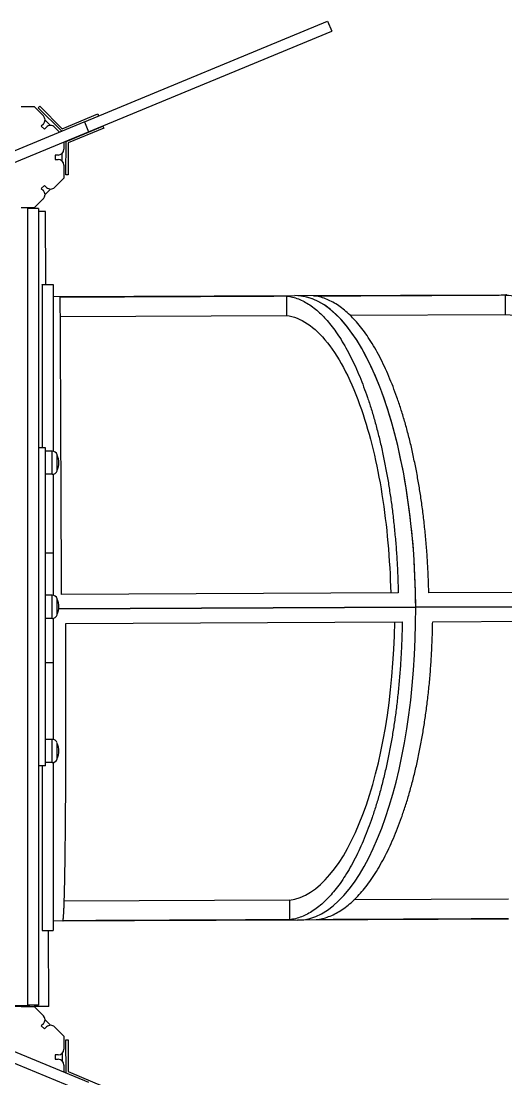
# Model space of a CAD drawing. Header units: millimetres. Extents: x -7616 to 421613, y 91067 to 341353.
# Drawn here: x 185522 to 186193, y 174771 to 176234 of the extents above; entities that cross this region are included whole.
import ezdxf

# ---------------------------------------------------------------- set-up
doc = ezdxf.new("R2010")
doc.units = ezdxf.units.MM
doc.header["$LTSCALE"] = 500
doc.header["$MEASUREMENT"] = 0
doc.linetypes.add('H0', pattern=[0.3, 0.2, -0.1])
doc.layers.add('e-plan', color=9, linetype='CONTINUOUS')

# ---------------------------------------------------------------- blocks, each defined once
blk = doc.blocks.new('A$C633402C3')
at = {"layer": 'e-plan'}
for p, q in [((112318.2, 84662.4), (112654.6, 84801.8)), ((112654.6, 84801.8), (112660.3, 84787.9)), ((112323.9, 84648.6), (112660.3, 84787.9)), ((112230.6, 84683.5), (112248.6, 84683.5)), ((112248.6, 84683.5), (112261.3, 84670.7)), ((112254.2, 84681.9), (112256.3, 84684)), ((112286.8, 84649.6), (112254.2, 84681.9)), ((112256.3, 84684), (112287.5, 84652.9)), ((112287.5, 84652.9), (112336.6, 84673.3)), ((112336.6, 84673.3), (112337.8, 84670.5)), ((110782, 84026.3), (112317.9, 84662.5)), ((112261.3, 84659.4), (112258.5, 84656.6)), ((112258.5, 84656.6), (112262.8, 84652.4)), ((112262.8, 84652.4), (112265.6, 84655.2)), ((112263.7, 84664.9), (112271, 84657.5)), ((112276.9, 84655.2), (112283.7, 84648.3)), ((112292.8, 84635.4), (112343.6, 84656.5)), ((112317.9, 84662.5), (112318, 84662.3)), ((112318, 84662.3), (112318.2, 84662.4)), ((112318.2, 84662.4), (112323.9, 84648.6)), ((112343.6, 84656.5), (112344.8, 84653.7)), ((110787.8, 84012.4), (112323.7, 84648.6)), ((112292.7, 84635.6), (112323.9, 84648.6)), ((112344.8, 84653.7), (112295.6, 84633.3)), ((112289.6, 84634.6), (112289.6, 84624.5)), ((112292.5, 84589.3), (112292.8, 84635.4)), ((112292.6, 84635.8), (112292.7, 84635.6)), ((112295.6, 84633.3), (112295.5, 84589.3)), ((112281.6, 84616.5), (112277.6, 84616.5)), ((112277.6, 84616.5), (112277.6, 84610.5)), ((112287.1, 84618.7), (112287.1, 84608.3)), ((112277.6, 84610.5), (112281.6, 84610.5)), ((112289.6, 84602.5), (112289.6, 84584.5)), ((112289.6, 84584.5), (112276.9, 84571.7)), ((112295.5, 84589.3), (112292.5, 84589.3)), ((112262.8, 84574.6), (112258.5, 84570.3)), ((112258.5, 84570.3), (112261.4, 84567.5)), ((112265.6, 84571.7), (112262.8, 84574.6)), ((112271, 84569.4), (112263.7, 84562.1)), ((112261.4, 84556.2), (112248.6, 84543.5)), ((112248.6, 84543.5), (112230.6, 84543.5)), ((112239.5, 84543.5), (112239.5, 84542.5)), ((112239.5, 84543), (112242.1, 84543)), ((112254.5, 84542.5), (112239.5, 84542.5)), ((112239.5, 84542.5), (112239.5, 83440.5)), ((112242.1, 84542.5), (112242.1, 84543)), ((112254.5, 84542.5), (112254.5, 83440.5)), ((112264.2, 84538.5), (112254.5, 84538.5)), ((112264.7, 84437.2), (112264.2, 84538.5)), ((112264.2, 84538.5), (112264.2, 84538.5)), ((112264.7, 84437.2), (112264.2, 84538.5)), ((112259.8, 84437.2), (112274.8, 84437.2)), ((112259.8, 84437.1), (112259.8, 84437.2)), ((112259.8, 84437.1), (112259.8, 84211.5)), ((112274.8, 84437.2), (112274.8, 84437.1)), ((112274.8, 84437.1), (112274.8, 84206.7)), ((112274.8, 84420.6), (112609.2, 84422)), ((112274.8, 84420.6), (112609.2, 84422)), ((112597.7, 84421.6), (112597.8, 84394.5)), ((112609.2, 84422), (112901.1, 84423.3)), ((112609.2, 84422), (112901.1, 84423.3)), ((112900, 84422.9), (112900.1, 84395.8)), ((112284.9, 84393.1), (112597.8, 84394.5)), ((112685.7, 84394.9), (112900.1, 84395.8)), ((112264.5, 84211.5), (112254.5, 84211.5)), ((112264.5, 84147), (112264.5, 84211.5)), ((112273.4, 84206.8), (112264.5, 84206.8)), ((112273.4, 84174.8), (112273.4, 84206.8)), ((112280.4, 84179.8), (112280.4, 84201.8)), ((112273.4, 84174.8), (112264.5, 84174.8)), ((112274.8, 84174.9), (112274.8, 84080.8)), ((112264.5, 83771.5), (112264.5, 84147)), ((112274.8, 84080.8), (112274.8, 84066.3)), ((112264.5, 84066.3), (112274.8, 84066.3)), ((112274.8, 84066.3), (112274.8, 84007.5)), ((113189.8, 84012.6), (112794.5, 84010.8)), ((112273.4, 84007.6), (112264.5, 84007.6)), ((112273.4, 84007.5), (112264.5, 84007.5)), ((112273.4, 84007.5), (112273.4, 84007.6)), ((112273.4, 83975.5), (112273.4, 84007.5)), ((112280.4, 84002.5), (112280.4, 84002.6)), ((112280.4, 83980.5), (112280.4, 84002.5)), ((112752.3, 84010.7), (112286.6, 84008.6)), ((112776.4, 83990.8), (112282.8, 83988.6)), ((112282.8, 83988.6), (112776.4, 83990.8)), ((113208.5, 83992.7), (112776.4, 83990.8)), ((112776.4, 83990.8), (113208.5, 83992.7)), ((110787.6, 83969.9), (112323.8, 83333.6)), ((112273.4, 83975.5), (112264.5, 83975.5)), ((112274.8, 83975.6), (112274.8, 83914.6)), ((112292.4, 83968.6), (112757.7, 83970.7)), ((112799.9, 83970.9), (113194, 83972.6)), ((110781.9, 83956.1), (112318.1, 83319.8)), ((112264.5, 83914.6), (112274.8, 83914.6)), ((112274.8, 83914.6), (112274.8, 83900.1)), ((112274.8, 83900.1), (112274.8, 83808)), ((112273.4, 83808), (112264.5, 83808)), ((112273.4, 83776), (112273.4, 83808)), ((112280.4, 83781), (112280.4, 83803)), ((112264.5, 83771.5), (112254.5, 83771.5)), ((112259.8, 83771.5), (112259.8, 83543.8)), ((112273.4, 83776), (112264.5, 83776)), ((112274.8, 83776.1), (112274.8, 83543.8)), ((112904.7, 83586.8), (112690.9, 83585.9)), ((112601.9, 83585.5), (112290.2, 83584.1)), ((112601.9, 83585.5), (112602, 83558.5)), ((112613, 83558), (112274.8, 83556.6)), ((112613, 83558), (112274.8, 83556.6)), ((112904.9, 83559.3), (112613, 83558)), ((112904.9, 83559.3), (112613, 83558)), ((112259.8, 83543.7), (112259.8, 83543.8)), ((112259.8, 83543.7), (112274.8, 83543.7)), ((112269.1, 83438.5), (112268.6, 83543.7)), ((112269, 83438.5), (112268.6, 83543.7)), ((112274.8, 83543.8), (112274.8, 83543.7)), ((112254.5, 83440.5), (112239.5, 83440.5)), ((112239.5, 83440.5), (112239.5, 83439.5)), ((112242.2, 83439), (112242.2, 83440.5)), ((112239.5, 83439.5), (112194.5, 83439.5)), ((112197.2, 83439), (112242.2, 83439)), ((112230.7, 83438.5), (112248.7, 83438.5)), ((112248.7, 83438.5), (112261.4, 83425.7)), ((112269, 83438.5), (112248.7, 83438.4)), ((112269.1, 83438.5), (112269, 83438.5)), ((112261.4, 83414.4), (112258.5, 83411.6)), ((112258.5, 83411.6), (112262.8, 83407.4)), ((112263.7, 83419.9), (112271.1, 83412.5)), ((112262.8, 83407.4), (112265.6, 83410.2)), ((112276.9, 83410.2), (112289.7, 83397.5)), ((112289.7, 83397.5), (112289.7, 83379.5)), ((112292.5, 83392.4), (112295.5, 83392.4)), ((112292.7, 83346.5), (112292.5, 83392.4)), ((112295.5, 83392.4), (112295.6, 83348.4)), ((112281.7, 83371.5), (112277.7, 83371.5)), ((112277.7, 83371.5), (112277.7, 83365.5)), ((112287.2, 83373.7), (112287.2, 83363.3)), ((112277.7, 83365.5), (112281.7, 83365.5)), ((112289.7, 83357.5), (112289.7, 83347.8)), ((112295.6, 83348.4), (112344.7, 83328))]:
    blk.add_line(p, q, dxfattribs=at)
for centre, radius, start, end in [((112255.7, 84665.1), 8, 315.0012, 45.0012), ((112271.2, 84649.5), 8, 45.0012, 135.0012), ((112281.6, 84624.5), 8, 270.0012, 0.0012), ((112281.6, 84602.5), 8, 0.0012, 90.0012), ((112255.7, 84561.8), 8, 315.0012, 45.0012), ((112271.3, 84577.4), 8, 225.0012, 315.0012), ((112273.7, 84199.8), 7, 16.5514, 92.3756), ((112259.9, 84190.8), 23, 333.0388, 26.9636), ((112273.7, 84181.8), 7, 267.6268, 343.451), ((112273.7, 84000.6), 7, 16.5514, 92.3756), ((112273.7, 84000.5), 7, 16.5514, 92.3756), ((112259.9, 83991.6), 23, 359.881, 26.9636), ((112259.9, 83991.5), 23, 333.0388, 26.9636), ((112273.7, 83982.5), 7, 267.6268, 343.451), ((112273.7, 83801.1), 7, 16.5514, 92.3756), ((112259.9, 83792), 23, 333.0388, 26.9636), ((112273.7, 83783), 7, 267.6268, 343.451), ((112255.7, 83420.1), 8, 315.0012, 45.0012), ((112271.3, 83404.5), 8, 45.0012, 135.0012), ((112281.7, 83379.5), 8, 270.0012, 0.0012), ((112281.7, 83357.5), 8, 0.0012, 90.0012)]:
    blk.add_arc(centre, radius, start, end, dxfattribs=at)
for centre, major_axis, start_param, end_param in [((112611.1, 83990), (-1.9, 432), 4.712389, 6.283185), ((112611.1, 83990), (1.9, -432), 1.570796, 3.141593), ((112611.1, 83990), (-1.9, 432), 3.141593, 4.712389), ((112611.1, 83990), (1.9, -432), 0, 1.570796), ((112592.5, 83990), (-1.8, 405), 3.190995, 4.662986)]:
    blk.add_ellipse(centre, major_axis=major_axis, ratio=0.382683, start_param=start_param, end_param=end_param, dxfattribs=at)
for points, knots in [([(112284.7, 84420.1), (112288.1, 84420.2), (112291.4, 84420.2), (112305, 84420.2), (112315.3, 84420.3), (112336.3, 84420.4), (112346.9, 84420.4), (112368.1, 84420.5), (112378.8, 84420.6), (112400, 84420.7), (112410.6, 84420.7), (112431.6, 84420.8), (112442, 84420.9), (112462.6, 84420.9), (112472.7, 84421), (112492.5, 84421.1), (112502.2, 84421.1), (112521, 84421.2), (112530.6, 84421.3), (112550, 84421.4), (112559.8, 84421.4), (112579, 84421.5), (112588.4, 84421.5), (112597.7, 84421.6)], [2681.442049, 2681.442049, 2681.442049, 2681.442049, 2691.128265, 2691.128265, 2720.516374, 2720.516374, 2749.904482, 2749.904482, 2779.292591, 2779.292591, 2808.6807, 2808.6807, 2838.068808, 2838.068808, 2867.456917, 2867.456917, 2896.845025, 2896.845025, 2926.186519, 2926.186519, 2955.528013, 2955.528013, 2983.262937, 2983.262937, 2983.262937, 2983.262937]), ([(112597.7, 84421.6), (112597.9, 84421.6), (112598.2, 84421.5), (112600.9, 84421.2), (112603.5, 84420.7), (112608.8, 84419.4), (112611.4, 84418.5), (112616.7, 84416.4), (112619.4, 84415.2), (112624.7, 84412.4), (112627.3, 84410.8), (112632.5, 84407.3), (112635.1, 84405.4), (112640.2, 84401.2), (112642.6, 84399), (112647.5, 84394.3), (112649.9, 84391.9), (112654.4, 84386.8), (112656.8, 84384.1), (112661.4, 84378.2), (112663.8, 84375), (112668.4, 84368.4), (112670.8, 84364.8), (112675.4, 84357.4), (112677.7, 84353.6), (112682.2, 84345.5), (112684.4, 84341.3), (112688.7, 84332.7), (112690.9, 84328.3), (112695, 84319.2), (112697, 84314.6), (112700.8, 84305.3), (112702.6, 84300.6), (112706.2, 84291.2), (112707.9, 84286.3), (112711.4, 84276.1), (112713.2, 84270.7), (112716.6, 84259.8), (112718.2, 84254.1), (112721.5, 84242.5), (112723, 84236.6), (112726.1, 84224.5), (112727.6, 84218.4), (112730.4, 84206), (112731.7, 84199.7), (112734.2, 84187.1), (112735.4, 84180.8), (112737.7, 84168.3), (112738.7, 84162.1), (112740.6, 84149.8), (112741.6, 84143.4), (112743.4, 84130.4), (112744.2, 84123.7), (112745.8, 84110.1), (112746.6, 84103.2), (112747.9, 84089.1), (112748.6, 84082), (112749.7, 84067.8), (112750.2, 84060.6), (112751, 84046.3), (112751.4, 84039.2), (112751.9, 84025), (112752.1, 84018), (112752.3, 84010.9), (112752.3, 84010.8), (112752.3, 84010.7)], [1937.634468, 1937.634468, 1937.634468, 1937.634468, 1939.366083, 1939.366083, 1959.359835, 1959.359835, 1979.353587, 1979.353587, 1999.347339, 1999.347339, 2019.341091, 2019.341091, 2039.334842, 2039.334842, 2059.328594, 2059.328594, 2079.322346, 2079.322346, 2099.315647, 2099.315647, 2119.308948, 2119.308948, 2139.30225, 2139.30225, 2159.295551, 2159.295551, 2179.288852, 2179.288852, 2199.282153, 2199.282153, 2219.275454, 2219.275454, 2239.268755, 2239.268755, 2259.26178, 2259.26178, 2279.254804, 2279.254804, 2299.247828, 2299.247828, 2319.240852, 2319.240852, 2339.233876, 2339.233876, 2359.2269, 2359.2269, 2379.219924, 2379.219924, 2399.212949, 2399.212949, 2419.205815, 2419.205815, 2439.198681, 2439.198681, 2459.191548, 2459.191548, 2479.184414, 2479.184414, 2499.177281, 2499.177281, 2519.170147, 2519.170147, 2539.163014, 2539.163014, 2539.554949, 2539.554949, 2539.554949, 2539.554949]), ([(112635.2, 84421.7), (112638.2, 84421.7), (112641.3, 84421.7), (112653.7, 84421.8), (112663, 84421.8), (112681.8, 84421.9), (112691.3, 84421.9), (112710, 84422), (112719.4, 84422.1), (112737.9, 84422.1), (112747, 84422.2), (112765, 84422.3), (112773.9, 84422.3), (112791.2, 84422.4), (112799.6, 84422.4), (112816, 84422.5), (112824, 84422.5), (112839.3, 84422.6), (112847.1, 84422.7), (112862.6, 84422.7), (112870.4, 84422.8), (112885.5, 84422.8), (112892.8, 84422.9), (112900, 84422.9)], [2681.442049, 2681.442049, 2681.442049, 2681.442049, 2691.128265, 2691.128265, 2720.516374, 2720.516374, 2749.904482, 2749.904482, 2779.292591, 2779.292591, 2808.6807, 2808.6807, 2838.068808, 2838.068808, 2867.456917, 2867.456917, 2896.845025, 2896.845025, 2926.186519, 2926.186519, 2955.528013, 2955.528013, 2983.262937, 2983.262937, 2983.262937, 2983.262937]), ([(112794.5, 84010.8), (112794.5, 84011), (112794.5, 84011.1), (112794.4, 84018.2), (112794.1, 84025.2), (112793.6, 84039.4), (112793.2, 84046.5), (112792.3, 84060.8), (112791.8, 84068), (112790.7, 84082.2), (112790, 84089.3), (112788.6, 84103.3), (112787.8, 84110.3), (112786.2, 84123.9), (112785.3, 84130.6), (112783.5, 84143.6), (112782.5, 84149.9), (112780.5, 84162.3), (112779.4, 84168.5), (112777.1, 84181), (112775.8, 84187.3), (112773.2, 84199.9), (112771.9, 84206.1), (112769, 84218.5), (112767.4, 84224.7), (112764.3, 84236.8), (112762.7, 84242.7), (112759.3, 84254.3), (112757.6, 84259.9), (112754.1, 84270.9), (112752.3, 84276.2), (112748.7, 84286.5), (112746.8, 84291.4), (112743.2, 84300.8), (112741.3, 84305.5), (112737.3, 84314.8), (112735.3, 84319.4), (112731, 84328.5), (112728.8, 84332.9), (112724.4, 84341.5), (112722.1, 84345.7), (112717.4, 84353.7), (112715, 84357.6), (112710.3, 84365), (112707.8, 84368.5), (112703, 84375.2), (112700.6, 84378.3), (112695.7, 84384.2), (112693.3, 84387), (112688.6, 84392), (112686.2, 84394.5), (112681.1, 84399.2), (112678.6, 84401.4), (112673.3, 84405.5), (112670.7, 84407.5), (112665.3, 84411), (112662.6, 84412.5), (112657.1, 84415.4), (112654.4, 84416.6), (112648.9, 84418.7), (112646.1, 84419.5), (112640.7, 84420.9), (112638, 84421.3), (112635.3, 84421.7), (112635.3, 84421.7), (112635.2, 84421.7)], [19.600922, 19.600922, 19.600922, 19.600922, 19.992056, 19.992056, 39.984112, 39.984112, 59.976168, 59.976168, 79.968224, 79.968224, 99.96028, 99.96028, 119.952336, 119.952336, 139.944393, 139.944393, 159.936449, 159.936449, 179.929657, 179.929657, 199.922865, 199.922865, 219.916072, 219.916072, 239.90928, 239.90928, 259.902488, 259.902488, 279.895696, 279.895696, 299.888904, 299.888904, 319.882112, 319.882112, 339.877344, 339.877344, 359.872577, 359.872577, 379.867809, 379.867809, 399.863041, 399.863041, 419.858274, 419.858274, 439.853506, 439.853506, 459.848738, 459.848738, 479.843971, 479.843971, 499.842497, 499.842497, 519.841023, 519.841023, 539.839549, 539.839549, 559.838075, 559.838075, 579.836601, 579.836601, 599.835127, 599.835127, 619.833653, 619.833653, 620.231169, 620.231169, 620.231169, 620.231169]), ([(112900, 84422.9), (112900.4, 84422.9), (112900.8, 84422.9), (112906.1, 84422.5), (112911, 84422), (112920.9, 84420.7), (112925.9, 84419.9), (112935.8, 84417.8), (112940.9, 84416.6), (112950.8, 84413.8), (112955.8, 84412.2), (112965.6, 84408.7), (112970.4, 84406.8), (112979.9, 84402.7), (112984.6, 84400.5), (112993.7, 84395.9), (112998.1, 84393.4), (113006.8, 84388.3), (113011.1, 84385.6), (113019.9, 84379.7), (113024.3, 84376.6), (113033.1, 84370), (113037.5, 84366.4), (113046.2, 84359.1), (113050.5, 84355.2), (113058.9, 84347.2), (113063.1, 84343), (113071.2, 84334.4), (113075.2, 84330), (113082.9, 84321), (113086.6, 84316.4), (113093.8, 84307.1), (113097.3, 84302.4), (113103.9, 84293), (113107.2, 84288), (113113.8, 84277.8), (113117, 84272.5), (113123.4, 84261.5), (113126.5, 84255.9), (113132.6, 84244.3), (113135.5, 84238.4), (113141.2, 84226.3), (113143.9, 84220.2), (113149.2, 84207.8), (113151.6, 84201.5), (113156.4, 84189), (113158.6, 84182.7), (113162.8, 84170.2), (113164.7, 84163.9), (113168.3, 84151.6), (113170.1, 84145.3), (113173.4, 84132.3), (113175, 84125.6), (113177.9, 84112), (113179.3, 84105.1), (113181.8, 84091), (113183, 84084), (113185, 84069.7), (113185.9, 84062.6), (113187.5, 84048.2), (113188.1, 84041.1), (113189.1, 84026.9), (113189.5, 84019.9), (113189.8, 84012.9), (113189.8, 84012.7), (113189.8, 84012.6)], [1937.634468, 1937.634468, 1937.634468, 1937.634468, 1939.366083, 1939.366083, 1959.359835, 1959.359835, 1979.353587, 1979.353587, 1999.347339, 1999.347339, 2019.341091, 2019.341091, 2039.334842, 2039.334842, 2059.328594, 2059.328594, 2079.322346, 2079.322346, 2099.315647, 2099.315647, 2119.308948, 2119.308948, 2139.30225, 2139.30225, 2159.295551, 2159.295551, 2179.288852, 2179.288852, 2199.282153, 2199.282153, 2219.275454, 2219.275454, 2239.268755, 2239.268755, 2259.26178, 2259.26178, 2279.254804, 2279.254804, 2299.247828, 2299.247828, 2319.240852, 2319.240852, 2339.233876, 2339.233876, 2359.2269, 2359.2269, 2379.219924, 2379.219924, 2399.212949, 2399.212949, 2419.205815, 2419.205815, 2439.198681, 2439.198681, 2459.191548, 2459.191548, 2479.184414, 2479.184414, 2499.177281, 2499.177281, 2519.170147, 2519.170147, 2539.163014, 2539.163014, 2539.554949, 2539.554949, 2539.554949, 2539.554949]), ([(112902.3, 84423.4), (112902.3, 84423.4), (112902.2, 84423.3), (112902, 84423.3), (112901.9, 84423.3), (112901.8, 84423.3), (112901.7, 84423.3), (112901.5, 84423.3), (112901.4, 84423.3), (112901.3, 84423.3), (112901.2, 84423.3), (112901.1, 84423.3)], [2.8069652, 2.8069652, 2.8069652, 2.8069652, 2.81623772, 2.81623772, 2.82551024, 2.82551024, 2.83478276, 2.83478276, 2.84405528, 2.84405528, 2.8533278, 2.8533278, 2.8533278, 2.8533278]), ([(112286.6, 84008.6), (112286.6, 84008.7), (112286.6, 84008.9), (112286.5, 84015.9), (112286.5, 84023), (112286.4, 84037.1), (112286.4, 84044.3), (112286.3, 84058.6), (112286.3, 84065.8), (112286.2, 84080), (112286.2, 84087.1), (112286.1, 84101.1), (112286.1, 84108.1), (112286.1, 84121.7), (112286, 84128.4), (112286, 84141.4), (112285.9, 84147.8), (112285.9, 84160.1), (112285.9, 84166.3), (112285.8, 84178.9), (112285.8, 84185.2), (112285.7, 84197.7), (112285.7, 84204), (112285.6, 84216.4), (112285.6, 84222.6), (112285.6, 84234.6), (112285.5, 84240.6), (112285.5, 84252.2), (112285.5, 84257.9), (112285.4, 84268.8), (112285.4, 84274.2), (112285.3, 84284.4), (112285.3, 84289.4), (112285.3, 84298.8), (112285.3, 84303.5), (112285.2, 84312.8), (112285.2, 84317.4), (112285.2, 84326.5), (112285.1, 84330.9), (112285.1, 84339.6), (112285.1, 84343.8), (112285, 84351.8), (112285, 84355.7), (112285, 84363.1), (112285, 84366.7), (112285, 84373.4), (112284.9, 84376.5), (112284.9, 84382.4), (112284.9, 84385.2), (112284.9, 84390.3), (112284.9, 84392.7), (112284.8, 84397.4), (112284.8, 84399.7), (112284.8, 84403.8), (112284.8, 84405.8), (112284.8, 84409.3), (112284.8, 84410.9), (112284.8, 84413.7), (112284.8, 84415), (112284.8, 84417.1), (112284.8, 84417.9), (112284.7, 84419.3), (112284.7, 84419.8), (112284.7, 84420.1), (112284.7, 84420.1), (112284.7, 84420.1)], [19.600922, 19.600922, 19.600922, 19.600922, 19.992056, 19.992056, 39.984112, 39.984112, 59.976168, 59.976168, 79.968224, 79.968224, 99.96028, 99.96028, 119.952336, 119.952336, 139.944393, 139.944393, 159.936449, 159.936449, 179.929657, 179.929657, 199.922865, 199.922865, 219.916072, 219.916072, 239.90928, 239.90928, 259.902488, 259.902488, 279.895696, 279.895696, 299.888904, 299.888904, 319.882112, 319.882112, 339.877344, 339.877344, 359.872577, 359.872577, 379.867809, 379.867809, 399.863041, 399.863041, 419.858274, 419.858274, 439.853506, 439.853506, 459.848738, 459.848738, 479.843971, 479.843971, 499.842497, 499.842497, 519.841023, 519.841023, 539.839549, 539.839549, 559.838075, 559.838075, 579.836601, 579.836601, 599.835127, 599.835127, 619.833653, 619.833653, 620.231169, 620.231169, 620.231169, 620.231169]), ([(112597.8, 84394.5), (112617.3, 84392), (112636.5, 84379.2), (112672, 84334.5), (112688, 84303.1), (112713.3, 84229.8), (112722.9, 84190), (112736.6, 84103.5), (112740.7, 84057.5), (112741.8, 84010.6)], [0, 0, 0, 0, 158.176485, 158.176485, 316.376998, 316.376998, 457.078153, 457.078153, 597.79081, 597.79081, 597.79081, 597.79081]), ([(112900.1, 84395.8), (112936.9, 84393.4), (112972.9, 84380.7), (113039.7, 84336.1), (113069.7, 84304.8), (113117, 84231.6), (113135, 84191.8), (113160.6, 84105.4), (113168.1, 84059.3), (113169.9, 84012.5)], [0, 0, 0, 0, 158.176485, 158.176485, 316.376998, 316.376998, 457.078153, 457.078153, 597.79081, 597.79081, 597.79081, 597.79081]), ([(112288.5, 83557), (112288.5, 83557), (112288.6, 83557.1), (112288.7, 83557.4), (112288.8, 83557.9), (112288.9, 83559.3), (112289, 83560.2), (112289.2, 83562.3), (112289.3, 83563.5), (112289.5, 83566.3), (112289.6, 83567.9), (112289.8, 83571.5), (112289.8, 83573.4), (112290, 83577.6), (112290.1, 83579.8), (112290.3, 83584.5), (112290.3, 83587), (112290.5, 83592.1), (112290.6, 83594.8), (112290.7, 83600.7), (112290.8, 83603.9), (112290.9, 83610.6), (112291, 83614.1), (112291.1, 83621.5), (112291.2, 83625.4), (112291.3, 83633.5), (112291.4, 83637.7), (112291.5, 83646.3), (112291.6, 83650.7), (112291.7, 83659.8), (112291.7, 83664.4), (112291.8, 83673.7), (112291.9, 83678.4), (112292, 83687.9), (112292, 83692.8), (112292.1, 83703.1), (112292.1, 83708.4), (112292.2, 83719.4), (112292.2, 83725), (112292.3, 83736.6), (112292.3, 83742.6), (112292.4, 83754.7), (112292.4, 83760.8), (112292.5, 83773.2), (112292.5, 83779.5), (112292.5, 83792.1), (112292.5, 83798.4), (112292.6, 83810.9), (112292.6, 83817.2), (112292.6, 83829.5), (112292.6, 83835.8), (112292.6, 83848.9), (112292.6, 83855.6), (112292.6, 83869.2), (112292.6, 83876.1), (112292.6, 83890.1), (112292.6, 83897.2), (112292.6, 83911.5), (112292.5, 83918.6), (112292.5, 83933), (112292.5, 83940.1), (112292.4, 83954.3), (112292.4, 83961.3), (112292.4, 83968.4), (112292.4, 83968.5), (112292.4, 83968.6)], [1937.634468, 1937.634468, 1937.634468, 1937.634468, 1939.366083, 1939.366083, 1959.359835, 1959.359835, 1979.353587, 1979.353587, 1999.347339, 1999.347339, 2019.341091, 2019.341091, 2039.334842, 2039.334842, 2059.328594, 2059.328594, 2079.322346, 2079.322346, 2099.315647, 2099.315647, 2119.308948, 2119.308948, 2139.30225, 2139.30225, 2159.295551, 2159.295551, 2179.288852, 2179.288852, 2199.282153, 2199.282153, 2219.275454, 2219.275454, 2239.268755, 2239.268755, 2259.26178, 2259.26178, 2279.254804, 2279.254804, 2299.247828, 2299.247828, 2319.240852, 2319.240852, 2339.233876, 2339.233876, 2359.2269, 2359.2269, 2379.219924, 2379.219924, 2399.212949, 2399.212949, 2419.205815, 2419.205815, 2439.198681, 2439.198681, 2459.191548, 2459.191548, 2479.184414, 2479.184414, 2499.177281, 2499.177281, 2519.170147, 2519.170147, 2539.163014, 2539.163014, 2539.554949, 2539.554949, 2539.554949, 2539.554949]), ([(112757.7, 83970.7), (112757.7, 83970.5), (112757.7, 83970.4), (112757.6, 83963.3), (112757.5, 83956.3), (112757, 83942.1), (112756.7, 83935), (112756, 83920.7), (112755.5, 83913.5), (112754.5, 83899.3), (112753.9, 83892.2), (112752.6, 83878.1), (112751.9, 83871.2), (112750.4, 83857.6), (112749.6, 83850.9), (112747.8, 83837.8), (112746.9, 83831.5), (112745, 83819.2), (112744, 83812.9), (112741.8, 83800.4), (112740.6, 83794), (112738.1, 83781.5), (112736.8, 83775.2), (112734, 83762.8), (112732.5, 83756.6), (112729.5, 83744.5), (112727.9, 83738.6), (112724.7, 83726.9), (112723, 83721.3), (112719.6, 83710.3), (112717.8, 83704.9), (112714.3, 83694.7), (112712.5, 83689.7), (112709, 83680.3), (112707.1, 83675.6), (112703.2, 83666.2), (112701.2, 83661.6), (112697, 83652.5), (112694.9, 83648.1), (112690.5, 83639.4), (112688.2, 83635.2), (112683.6, 83627.1), (112681.3, 83623.2), (112676.6, 83615.8), (112674.2, 83612.2), (112669.4, 83605.5), (112667, 83602.4), (112662.2, 83596.4), (112659.9, 83593.7), (112655.2, 83588.6), (112652.8, 83586.1), (112647.8, 83581.4), (112645.2, 83579.1), (112640, 83574.9), (112637.4, 83573), (112632, 83569.4), (112629.3, 83567.8), (112623.9, 83565), (112621.2, 83563.7), (112615.7, 83561.6), (112613, 83560.7), (112607.5, 83559.3), (112604.8, 83558.8), (112602.1, 83558.5), (112602.1, 83558.5), (112602, 83558.5)], [19.600922, 19.600922, 19.600922, 19.600922, 19.992056, 19.992056, 39.984112, 39.984112, 59.976168, 59.976168, 79.968224, 79.968224, 99.96028, 99.96028, 119.952336, 119.952336, 139.944393, 139.944393, 159.936449, 159.936449, 179.929657, 179.929657, 199.922865, 199.922865, 219.916072, 219.916072, 239.90928, 239.90928, 259.902488, 259.902488, 279.895696, 279.895696, 299.888904, 299.888904, 319.882112, 319.882112, 339.877344, 339.877344, 359.872577, 359.872577, 379.867809, 379.867809, 399.863041, 399.863041, 419.858274, 419.858274, 439.853506, 439.853506, 459.848738, 459.848738, 479.843971, 479.843971, 499.842497, 499.842497, 519.841023, 519.841023, 539.839549, 539.839549, 559.838075, 559.838075, 579.836601, 579.836601, 599.835127, 599.835127, 619.833653, 619.833653, 620.231169, 620.231169, 620.231169, 620.231169]), ([(112638.5, 83558.6), (112638.7, 83558.6), (112638.9, 83558.6), (112641.9, 83559), (112644.7, 83559.5), (112650.3, 83560.9), (112653.1, 83561.8), (112658.8, 83563.9), (112661.6, 83565.1), (112667.2, 83568), (112670, 83569.6), (112675.5, 83573.2), (112678.3, 83575.1), (112683.6, 83579.3), (112686.3, 83581.5), (112691.4, 83586.3), (112693.9, 83588.7), (112698.7, 83593.9), (112701.2, 83596.6), (112706.1, 83602.5), (112708.6, 83605.7), (112713.6, 83612.4), (112716, 83616), (112720.9, 83623.4), (112723.3, 83627.3), (112728, 83635.4), (112730.4, 83639.6), (112734.9, 83648.2), (112737.1, 83652.7), (112741.4, 83661.8), (112743.5, 83666.4), (112747.5, 83675.7), (112749.5, 83680.5), (112753.2, 83689.9), (112755, 83694.8), (112758.6, 83705.1), (112760.4, 83710.4), (112764, 83721.4), (112765.7, 83727.1), (112769.1, 83738.7), (112770.7, 83744.7), (112773.8, 83756.8), (112775.3, 83762.9), (112778.2, 83775.4), (112779.6, 83781.6), (112782.2, 83794.2), (112783.4, 83800.5), (112785.7, 83813.1), (112786.7, 83819.3), (112788.7, 83831.7), (112789.6, 83838), (112791.4, 83851.1), (112792.3, 83857.8), (112793.9, 83871.4), (112794.6, 83878.3), (112796, 83892.4), (112796.6, 83899.4), (112797.6, 83913.7), (112798.1, 83920.9), (112798.8, 83935.2), (112799.1, 83942.3), (112799.6, 83956.5), (112799.8, 83963.5), (112799.9, 83970.6), (112799.9, 83970.7), (112799.9, 83970.9)], [1937.634468, 1937.634468, 1937.634468, 1937.634468, 1939.366083, 1939.366083, 1959.359835, 1959.359835, 1979.353587, 1979.353587, 1999.347339, 1999.347339, 2019.341091, 2019.341091, 2039.334842, 2039.334842, 2059.328594, 2059.328594, 2079.322346, 2079.322346, 2099.315647, 2099.315647, 2119.308948, 2119.308948, 2139.30225, 2139.30225, 2159.295551, 2159.295551, 2179.288852, 2179.288852, 2199.282153, 2199.282153, 2219.275454, 2219.275454, 2239.268755, 2239.268755, 2259.26178, 2259.26178, 2279.254804, 2279.254804, 2299.247828, 2299.247828, 2319.240852, 2319.240852, 2339.233876, 2339.233876, 2359.2269, 2359.2269, 2379.219924, 2379.219924, 2399.212949, 2399.212949, 2419.205815, 2419.205815, 2439.198681, 2439.198681, 2459.191548, 2459.191548, 2479.184414, 2479.184414, 2499.177281, 2499.177281, 2519.170147, 2519.170147, 2539.163014, 2539.163014, 2539.554949, 2539.554949, 2539.554949, 2539.554949]), ([(112602, 83558.5), (112598.9, 83558.4), (112595.8, 83558.4), (112583.1, 83558.4), (112573.3, 83558.3), (112553.4, 83558.2), (112543.3, 83558.2), (112522.9, 83558.1), (112512.5, 83558.1), (112491.8, 83558), (112481.3, 83557.9), (112460.5, 83557.8), (112450.1, 83557.8), (112429.4, 83557.7), (112419.2, 83557.6), (112399, 83557.5), (112389.1, 83557.5), (112369.6, 83557.4), (112359.6, 83557.4), (112339.3, 83557.3), (112329, 83557.2), (112308.6, 83557.1), (112298.6, 83557.1), (112288.5, 83557)], [2681.442049, 2681.442049, 2681.442049, 2681.442049, 2691.128265, 2691.128265, 2720.516374, 2720.516374, 2749.904482, 2749.904482, 2779.292591, 2779.292591, 2808.6807, 2808.6807, 2838.068808, 2838.068808, 2867.456917, 2867.456917, 2896.845025, 2896.845025, 2926.186519, 2926.186519, 2955.528013, 2955.528013, 2983.262937, 2983.262937, 2983.262937, 2983.262937]), ([(112904.8, 83559.8), (112902.4, 83559.8), (112899.9, 83559.8), (112890, 83559.7), (112882.3, 83559.7), (112866.5, 83559.6), (112858.4, 83559.6), (112841.8, 83559.5), (112833.4, 83559.5), (112816.2, 83559.4), (112807.6, 83559.3), (112790.1, 83559.3), (112781.3, 83559.2), (112763.7, 83559.1), (112754.9, 83559.1), (112737.4, 83559), (112728.7, 83559), (112711.6, 83558.9), (112702.7, 83558.9), (112684.6, 83558.8), (112675.3, 83558.7), (112656.8, 83558.6), (112647.7, 83558.6), (112638.5, 83558.6)], [2681.442049, 2681.442049, 2681.442049, 2681.442049, 2691.128265, 2691.128265, 2720.516374, 2720.516374, 2749.904482, 2749.904482, 2779.292591, 2779.292591, 2808.6807, 2808.6807, 2838.068808, 2838.068808, 2867.456917, 2867.456917, 2896.845025, 2896.845025, 2926.186519, 2926.186519, 2955.528013, 2955.528013, 2983.262937, 2983.262937, 2983.262937, 2983.262937])]:
    blk.add_open_spline(points, degree=3, knots=knots, dxfattribs=at)

msp = doc.modelspace()

# ---------------------------------------------------------------- block references
at = {"layer": 'e-plan', "linetype": 'H0'}
msp.add_blockref('A$C633402C3', (73291.5, 91432.6), dxfattribs=at)

doc.saveas('drawing.dxf')
